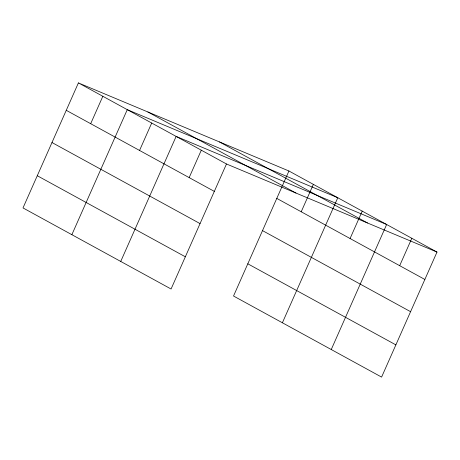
<?xml version="1.0" encoding="UTF-8"?>
<svg xmlns="http://www.w3.org/2000/svg" width="460" height="460" viewBox="0 0 460 460"><rect width="100%" height="100%" fill="white"/><g stroke="black" fill="none" stroke-linecap="round" stroke-linejoin="round"><path stroke-width="0.69" d="M78.407 82.909L23 207.937L171.068 289.006L226.475 163.978L78.407 82.909L288.932 170.993L437 252.063L381.593 377.091L233.525 296.022L288.932 170.993M90.689 123.694L102.839 96.284M71.864 234.692L127.27 109.664L337.795 197.742L282.388 322.776M139.552 150.449L151.702 123.038M120.727 261.447L176.134 136.413L386.659 224.497L331.252 349.525M189.158 177.606L201.302 150.196M301.214 211.778L313.363 184.368M350.077 238.527L362.227 211.123M399.683 265.69L411.827 238.28M226.475 163.978L437 252.063M219.46 141.927L367.528 222.991M147.879 111.975L295.947 193.045M276.788 198.404L424.856 279.467M66.257 110.32L214.325 191.389M262.51 230.615L410.579 311.684M51.986 142.537L200.054 223.6M247.802 263.804L395.87 344.873M37.277 175.726L185.345 256.795"/></g></svg>
